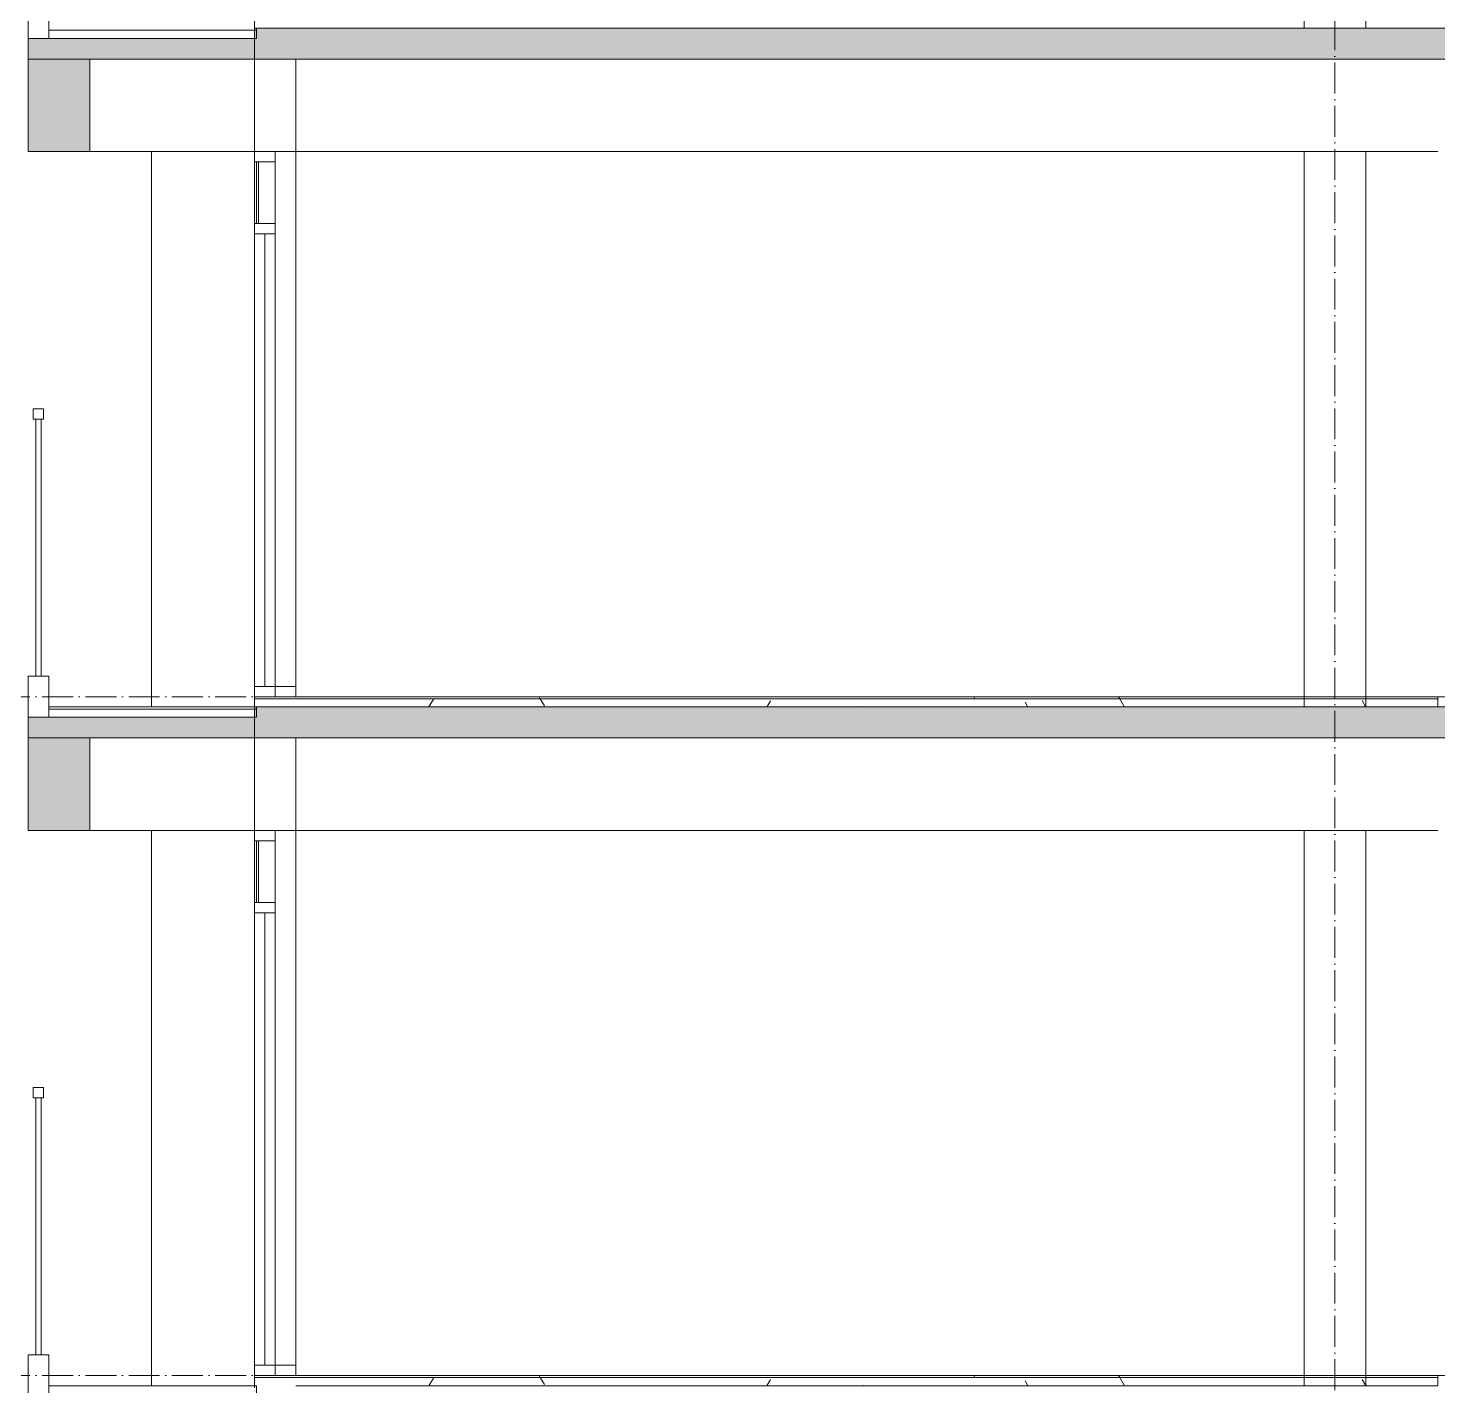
# Model space of a CAD drawing. Header units: millimetres. Extents: x -7075 to 54747, y -13937 to 93540.
# Drawn here: x 0 to 6850, y 44950 to 51550 of the extents above; entities that cross this region are included whole.
import ezdxf

# ---------------------------------------------------------------- set-up
doc = ezdxf.new("R2010")
doc.units = ezdxf.units.MM
doc.linetypes.add('Grid Line', pattern=[4.2, 3, -0.6, 0, -0.6])
for name, color, linetype, lineweight in [('A-FLOR-HRAL', 41, 'Continuous', 5), ('CUA', 31, 'Continuous', 9), ('NET CAT', 3, 'Continuous', 5), ('NET CATConcrete', 3, 'Continuous', 5), ('NET THAY 1', 41, 'Continuous', 5), ('NET THAY 2', 55, 'Continuous', 5), ('NET-CAT', 3, 'Continuous', 15), ('NET-THAY', 2, 'Continuous', 9), ('TRUC', 225, 'Continuous', 5)]:
    doc.layers.add(name, color=color, linetype=linetype, lineweight=lineweight)
pattern_1 = [(0, (19236.3, 62900), (812.8, 203.2), [67.056, -542.544, 67.056, -542.544, -3251.2]), (0, (19236.3, 62900), (812.8, 203.2), [-1219.2, 67.056, -1152.144, 67.056, -542.544, -1422.4]), (0, (19236.3, 62900), (812.8, 203.2), [-3048, 67.056, -339.344, 67.056, -948.944]), (120, (19541.1, 63001.6), (-582.3764, 602.3054), [67.056, -542.544, 67.056, -3793.744]), (120, (19541.1, 63001.6), (-582.3764, 602.3054), [-676.656, -542.544, 67.056, -1152.144, -2032]), (120, (19541.1, 63001.6), (-582.3764, 602.3054), [-2438.4, 67.056, -542.544, 67.056, -1355.344]), (120, (19541.1, 63001.6), (-582.3764, 602.3054), [-3115.056, -339.344, 67.056, -948.944]), (240, (19642.7, 63408), (-230.4236, -805.5054), [67.056, -542.544, 67.056, -3793.744]), (240, (19642.7, 63408), (-230.4236, -805.5054), [-676.656, -542.544, 67.056, -1152.144, -2032]), (240, (19642.7, 63408), (-230.4236, -805.5054), [-2438.4, 67.056, -542.544, 67.056, -1355.344]), (240, (19642.7, 63408), (-230.4236, -805.5054), [-3115.056, -339.344, 67.056, -948.944])]
pattern_2 = [(0, (19236.3, 66200), (812.8, 203.2), [67.056, -542.544, 67.056, -542.544, -3251.2]), (0, (19236.3, 66200), (812.8, 203.2), [-1219.2, 67.056, -1152.144, 67.056, -542.544, -1422.4]), (0, (19236.3, 66200), (812.8, 203.2), [-3048, 67.056, -339.344, 67.056, -948.944]), (120, (19541.1, 66301.6), (-582.3764, 602.3054), [67.056, -542.544, 67.056, -3793.744]), (120, (19541.1, 66301.6), (-582.3764, 602.3054), [-676.656, -542.544, 67.056, -1152.144, -2032]), (120, (19541.1, 66301.6), (-582.3764, 602.3054), [-2438.4, 67.056, -542.544, 67.056, -1355.344]), (120, (19541.1, 66301.6), (-582.3764, 602.3054), [-3115.056, -339.344, 67.056, -948.944]), (240, (19642.7, 66708), (-230.4236, -805.5054), [67.056, -542.544, 67.056, -3793.744]), (240, (19642.7, 66708), (-230.4236, -805.5054), [-676.656, -542.544, 67.056, -1152.144, -2032]), (240, (19642.7, 66708), (-230.4236, -805.5054), [-2438.4, 67.056, -542.544, 67.056, -1355.344]), (240, (19642.7, 66708), (-230.4236, -805.5054), [-3115.056, -339.344, 67.056, -948.944])]

# ---------------------------------------------------------------- blocks, each defined once
blk = doc.blocks.new('M_Concrete-Rectangular-Column - C10-1500 x 300mm-V74-A-A')
at = {"layer": 'NET CAT', "color": 4}
for p, q in [((6199.9, 54250), (6199.9, 51550)), ((6499.9, 54250), (6499.9, 51550)), ((6199.9, 50950), (6199.9, 48250)), ((6499.9, 50950), (6499.9, 48250)), ((6199.9, 47650), (6199.9, 44950)), ((6499.9, 47650), (6499.9, 44950))]:
    blk.add_line(p, q, dxfattribs=at)
blk = doc.blocks.new('ALC1807-ASCENT PLAZA-KET CAU 180524_rvt-1-A-A')
at = {"color": 4, "lineweight": 5}
blk.add_blockref('M_Concrete-Rectangular-Column - C10-1500 x 300mm-V74-A-A', (0, 0), dxfattribs=at)
blk = doc.blocks.new('CUA LO GIA - DB6-1834141-A-A')
at = {"layer": 'CUA'}
for p, q in [((1199.9, 21200), (1099.9, 21200)), ((1099.9, 21200), (1099.9, 21150)), ((1199.9, 21150), (1199.9, 21200)), ((1099.9, 21150), (1199.9, 21150)), ((1099.9, 21150), (1099.9, 20850)), ((1109.9, 21150), (1109.9, 20850)), ((1119.9, 21150), (1109.9, 21150)), ((1119.9, 20850), (1119.9, 21150)), ((1199.9, 21150), (1199.9, 20850)), ((1099.9, 20850), (1099.9, 20800)), ((1199.9, 20850), (1099.9, 20850)), ((1109.9, 20850), (1119.9, 20850)), ((1199.9, 20800), (1199.9, 20850)), ((1099.9, 20800), (1199.9, 20800)), ((1099.9, 18600), (1099.9, 20800)), ((1149.9, 20800), (1149.9, 18600)), ((1199.9, 20800), (1149.9, 20800)), ((1199.9, 18600), (1199.9, 20800)), ((1199.9, 18600), (1099.9, 18600)), ((1099.9, 18600), (1099.9, 18550)), ((1149.9, 18600), (1199.9, 18600)), ((1199.9, 18550), (1199.9, 18600)), ((1099.9, 18550), (1199.9, 18550))]:
    blk.add_line(p, q, dxfattribs=at)
blk = doc.blocks.new('Railing - 25mm-V63-A-A')
at = {"layer": 'NET THAY 2'}
for p, q in [((37.4, 18700), (37.4, 19950)), ((62.4, 19950), (62.4, 18700))]:
    blk.add_line(p, q, dxfattribs=at)
blk = doc.blocks.new('Railing - Railing-1915036-A-A')
at = {"layer": 'A-FLOR-HRAL'}
for p, q in [((24.9, 23300), (24.9, 23250)), ((74.9, 23300), (24.9, 23300)), ((74.9, 23250), (74.9, 23300)), ((24.9, 23250), (74.9, 23250))]:
    blk.add_line(p, q, dxfattribs=at)
blk.add_blockref('Railing - 25mm-V63-A-A', (0, 3300))

msp = doc.modelspace()

# ---------------------------------------------------------------- hatches: boundary and pattern name
at = {"layer": 'NET CAT', "lineweight": 9}
h = msp.add_hatch(color=7, dxfattribs=at)
h.paths.add_polyline_path([(40110.6, 51400), (41499.9, 51400), (41499.9, 51550), (35649.9, 51550), (35649.9, 51400), (36906.2, 51400)], flags=0)
h.paths.add_polyline_path([(6949.9, 51400), (6949.9, 51550), (1099.9, 51550), (1099.9, 51400), (1657.6, 51400)], flags=0)
h.paths.add_polyline_path([(9649.9, 51400), (11599.9, 51400), (11599.9, 51550), (9649.9, 51550)], flags=0)
h.paths.add_polyline_path([(32949.9, 51400), (32949.9, 51550), (24699.9, 51550), (24699.9, 51400), (32799.9, 51400)], flags=0)
h = msp.add_hatch(color=7, dxfattribs=at)
h.paths.add_polyline_path([(40110.6, 51400), (41499.9, 51400), (41499.9, 51550), (35599.9, 51550), (35599.9, 51400), (36906.2, 51400)])
h.paths.add_polyline_path([(1099.9, 51400), (6949.9, 51400), (6949.9, 51550), (1099.9, 51550)])
h.paths.add_polyline_path([(9599.9, 51400), (11599.9, 51400), (11599.9, 51550), (9599.9, 51550)])
h.paths.add_polyline_path([(32999.9, 51400), (32999.9, 51550), (24699.9, 51550), (24699.9, 51400), (32900.6, 51400)])
for points in [[(299.9, 51400), (1099.9, 51400), (1099.9, 51500), (-0.1, 51500), (-0.1, 51400)], [(-0.1, 51400), (1099.9, 51400), (1099.9, 51500), (-0.1, 51500)], [(299.9, 48100), (1099.9, 48100), (1099.9, 48200), (-0.1, 48200), (-0.1, 48100)], [(-0.1, 48100), (1099.9, 48100), (1099.9, 48200), (-0.1, 48200)]]:
    msp.add_hatch(color=7, dxfattribs=at).paths.add_polyline_path(points, flags=0)
at = {"layer": 'NET CAT'}
h = msp.add_hatch(dxfattribs=at)
h.set_pattern_fill('FP_4', color=10, style=0, pattern_type=2)
h.set_pattern_definition(pattern_2)
h.paths.add_polyline_path([(1657.6, 48290), (6849.9, 48290), (6849.9, 48300), (1299.9, 48300), (1299.9, 48290)], flags=0)
at = {"layer": 'NET CAT', "lineweight": 9}
h = msp.add_hatch(color=7, dxfattribs=at)
h.paths.add_polyline_path([(40110.6, 48100), (41499.9, 48100), (41499.9, 48250), (35649.9, 48250), (35649.9, 48100), (36906.2, 48100)], flags=0)
h.paths.add_polyline_path([(6949.9, 48100), (6949.9, 48250), (1099.9, 48250), (1099.9, 48100), (1657.6, 48100)], flags=0)
h.paths.add_polyline_path([(9649.9, 48100), (11599.9, 48100), (11599.9, 48250), (9649.9, 48250)], flags=0)
h.paths.add_polyline_path([(32949.9, 48100), (32949.9, 48250), (24699.9, 48250), (24699.9, 48100), (32799.9, 48100)], flags=0)
h = msp.add_hatch(color=7, dxfattribs=at)
h.paths.add_polyline_path([(40110.6, 48100), (41499.9, 48100), (41499.9, 48250), (35599.9, 48250), (35599.9, 48100), (36906.2, 48100)])
h.paths.add_polyline_path([(1099.9, 48100), (6949.9, 48100), (6949.9, 48250), (1099.9, 48250)])
h.paths.add_polyline_path([(9599.9, 48100), (11599.9, 48100), (11599.9, 48250), (9599.9, 48250)])
h.paths.add_polyline_path([(32999.9, 48100), (32999.9, 48250), (24699.9, 48250), (24699.9, 48100), (32900.6, 48100)])
at = {"layer": 'NET CAT'}
h = msp.add_hatch(dxfattribs=at)
h.set_pattern_fill('FP_4', color=10, style=0, pattern_type=2)
h.set_pattern_definition(pattern_2)
h.paths.add_polyline_path([(1657.6, 48250), (6849.9, 48250), (6849.9, 48290), (1299.9, 48290), (1299.9, 48250)], flags=0)
h = msp.add_hatch(dxfattribs=at)
h.set_pattern_fill('FP_4', color=10, style=0, pattern_type=2)
h.set_pattern_definition(pattern_1)
h.paths.add_polyline_path([(1657.6, 44990), (6849.9, 44990), (6849.9, 45000), (1299.9, 45000), (1299.9, 44990)], flags=0)
h = msp.add_hatch(dxfattribs=at)
h.set_pattern_fill('FP_4', color=10, style=0, pattern_type=2)
h.set_pattern_definition(pattern_1)
h.paths.add_polyline_path([(1657.6, 44950), (6849.9, 44950), (6849.9, 44990), (1299.9, 44990), (1299.9, 44950)], flags=0)
at = {"layer": 'NET CATConcrete'}
for points in [[(299.9, 50950), (299.9, 51400), (-0.1, 51400), (-0.1, 50950)], [(299.9, 47650), (299.9, 48100), (-0.1, 48100), (-0.1, 47650)]]:
    msp.add_hatch(color=256, dxfattribs=at).paths.add_polyline_path(points, flags=0)

# ---------------------------------------------------------------- linework, layer by layer
at = {"layer": 'NET CAT', "lineweight": 13}
for p, q in [((-0.1, 51400), (-0.1, 50950)), ((299.9, 50950), (299.9, 51400)), ((-0.1, 50950), (299.9, 50950)), ((-0.1, 48100), (-0.1, 47650)), ((299.9, 47650), (299.9, 48100)), ((-0.1, 47650), (299.9, 47650))]:
    msp.add_line(p, q, dxfattribs=at)
at = {"layer": 'NET CATConcrete'}
for p, q in [((299.9, 51400), (-0.1, 51400)), ((299.9, 48100), (-0.1, 48100))]:
    msp.add_line(p, q, dxfattribs=at)
at = {"layer": 'NET THAY 2'}
for p, q in [((1099.9, 51540), (1099.9, 51600)), ((1109.9, 51540), (99.9, 51540)), ((1099.9, 48240), (1099.9, 48300)), ((6849.9, 48300), (1099.9, 48300)), ((1109.9, 48250), (99.9, 48250)), ((1109.9, 48240), (99.9, 48240)), ((6849.9, 48290), (1099.9, 48290)), ((1109.9, 44950), (99.9, 44950)), ((1099.9, 44940), (1099.9, 45000)), ((6849.9, 45000), (1099.9, 45000)), ((6849.9, 44990), (1099.9, 44990))]:
    msp.add_line(p, q, dxfattribs=at)
at = {"layer": 'NET-CAT'}
for p, q in [((-0.1, 51700), (-0.1, 51500)), ((99.9, 51700), (99.9, 51500)), ((6949.9, 51550), (1099.9, 51550)), ((1099.9, 51400), (1099.9, 51550)), ((6949.9, 51550), (1099.9, 51550)), ((1109.9, 51500), (1109.9, 51550)), ((1099.9, 51500), (-0.1, 51500)), ((-0.1, 51500), (-0.1, 51400)), ((1099.9, 51500), (-0.1, 51500)), ((-0.1, 51500), (-0.1, 51400)), ((-0.1, 51500), (1109.9, 51500)), ((299.9, 51400), (11299.9, 51400)), ((299.9, 51400), (11299.9, 51400)), ((1099.9, 51400), (1099.9, 50950)), ((1299.9, 51400), (1099.9, 51400)), ((1299.9, 51400), (1099.9, 51400)), ((1299.9, 50950), (1299.9, 51400)), ((1099.9, 50950), (1299.9, 50950)), ((-0.1, 48400), (-0.1, 48200)), ((99.9, 48400), (-0.1, 48400)), ((99.9, 48400), (99.9, 48200)), ((1099.9, 48350), (1099.9, 48300)), ((1299.9, 48350), (1099.9, 48350)), ((1299.9, 48350), (1299.9, 48300)), ((1299.9, 48300), (1299.9, 48350)), ((6849.9, 48250), (6849.9, 48300)), ((6949.9, 48250), (1099.9, 48250)), ((1099.9, 48100), (1099.9, 48250)), ((6949.9, 48250), (1099.9, 48250)), ((1109.9, 48200), (1109.9, 48250)), ((1299.9, 48250), (6849.9, 48250)), ((1099.9, 48200), (-0.1, 48200)), ((-0.1, 48200), (-0.1, 48100)), ((1099.9, 48200), (-0.1, 48200)), ((-0.1, 48200), (-0.1, 48100)), ((-0.1, 48200), (1109.9, 48200)), ((299.9, 48100), (11299.9, 48100)), ((299.9, 48100), (11299.9, 48100)), ((1099.9, 48100), (1099.9, 47650)), ((1299.9, 48100), (1099.9, 48100)), ((1299.9, 48100), (1099.9, 48100)), ((1299.9, 47650), (1299.9, 48100)), ((1099.9, 47650), (1299.9, 47650)), ((-0.1, 45100), (-0.1, 44900)), ((99.9, 45100), (-0.1, 45100)), ((99.9, 45100), (99.9, 44900)), ((1099.9, 45050), (1099.9, 45000)), ((1299.9, 45050), (1099.9, 45050)), ((1299.9, 45050), (1299.9, 45000)), ((1299.9, 45000), (1299.9, 45050)), ((1109.9, 44900), (1109.9, 44950)), ((1299.9, 44950), (6849.9, 44950)), ((6849.9, 44950), (6849.9, 45000))]:
    msp.add_line(p, q, dxfattribs=at)
at = {"layer": 'NET-THAY'}
for p, q in [((-0.1, 51400), (299.9, 51400)), ((299.9, 50950), (6849.9, 50950)), ((599.9, 48250), (599.9, 50950)), ((1299.9, 50950), (1299.9, 48350)), ((-0.1, 48100), (299.9, 48100)), ((299.9, 47650), (6849.9, 47650)), ((599.9, 44950), (599.9, 47650)), ((1299.9, 47650), (1299.9, 45050))]:
    msp.add_line(p, q, dxfattribs=at)
at = {"layer": 'TRUC', "linetype": 'Grid Line', "ltscale": 50}
for p, q in [((6349.9, -10536.9), (6349.9, 93540.4)), ((-7075.1, 48300), (51521, 48300)), ((-7075.1, 45000), (51521, 45000))]:
    msp.add_line(p, q, dxfattribs=at)

# ---------------------------------------------------------------- block references
at = {"lineweight": 5}
msp.add_blockref('ALC1807-ASCENT PLAZA-KET CAU 180524_rvt-1-A-A', (0, 0), dxfattribs=at)
at = {"layer": 'CUA'}
for p in [(0, 29750), (0, 26450)]:
    msp.add_blockref('CUA LO GIA - DB6-1834141-A-A', p, dxfattribs=at)
at = {"layer": 'NET THAY 1'}
for p in [(0, 26400), (0, 23100)]:
    msp.add_blockref('Railing - Railing-1915036-A-A', p, dxfattribs=at)

doc.saveas('drawing.dxf')
